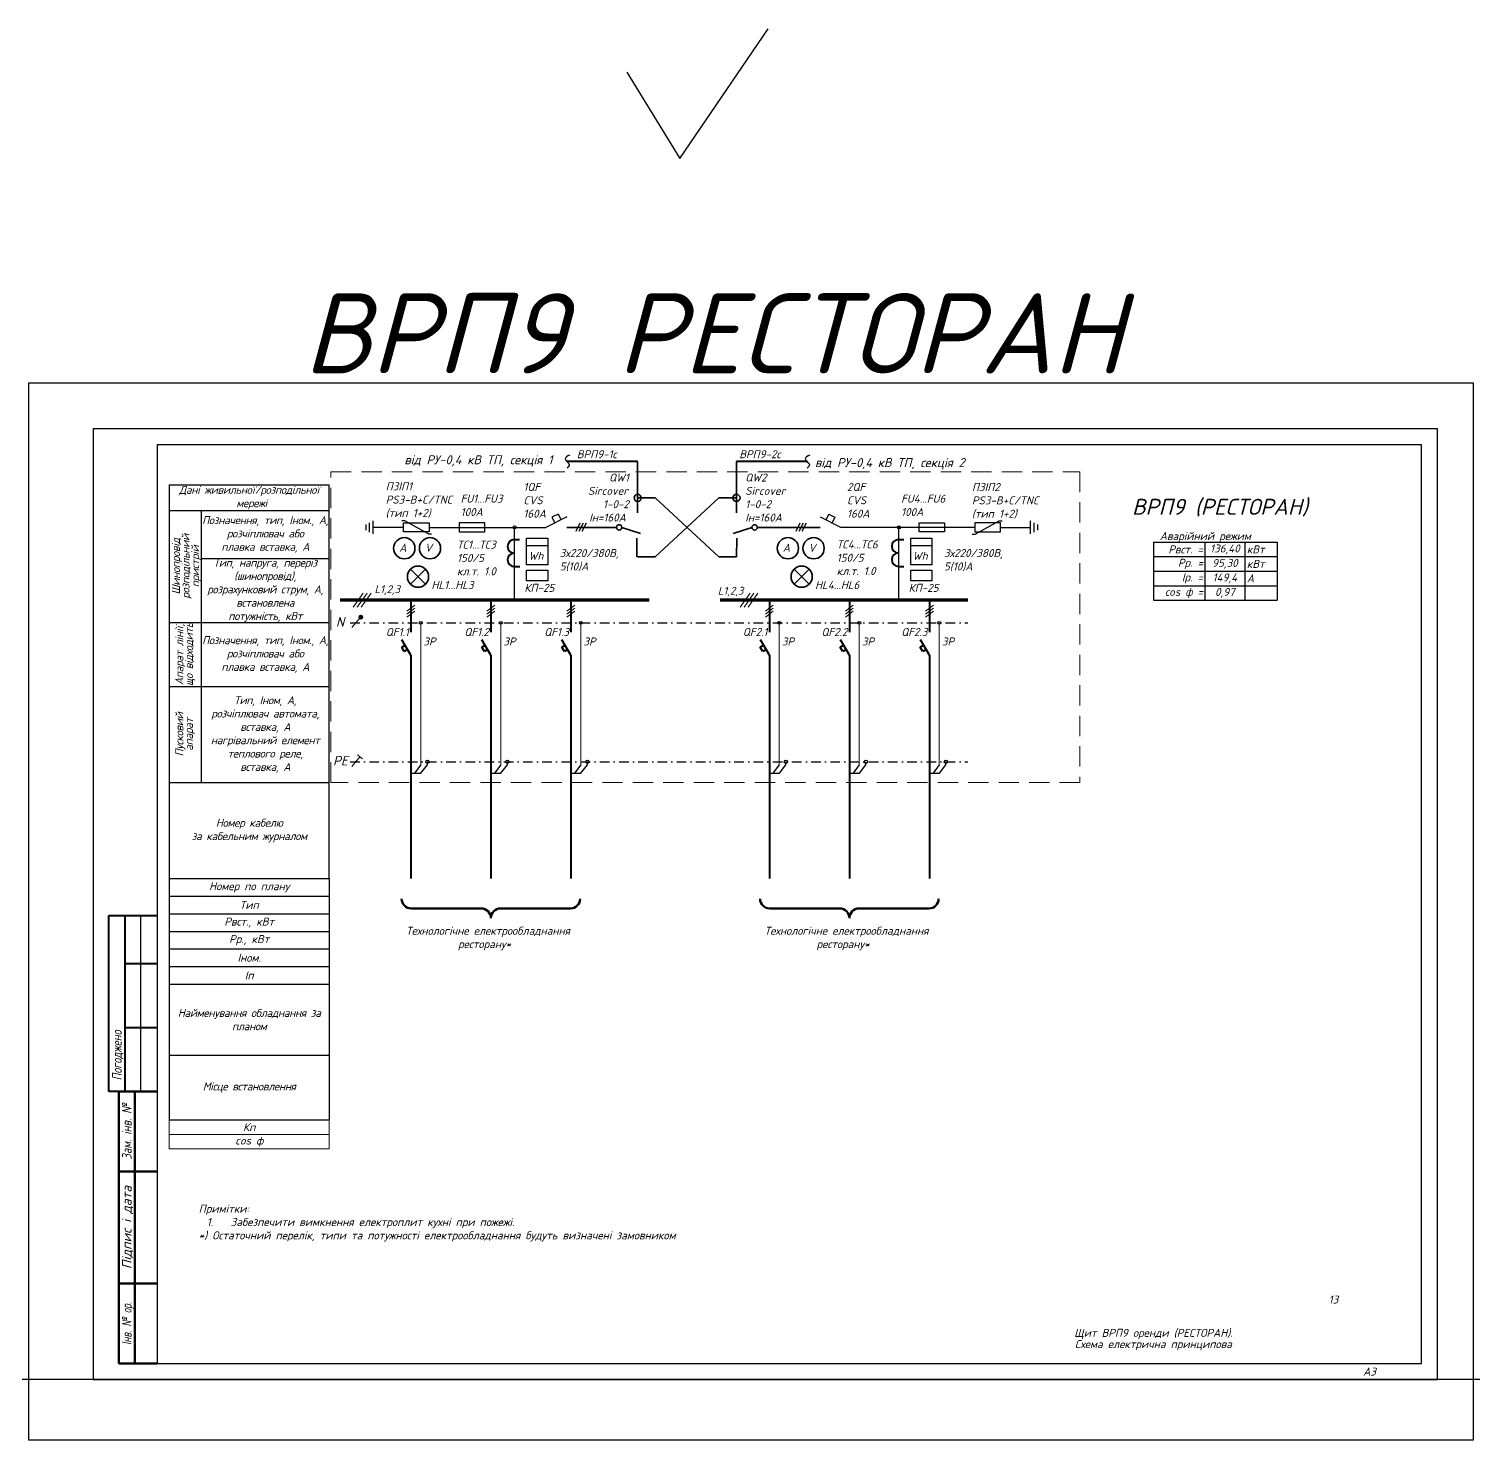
# Model space of a CAD drawing. Header units: millimetres. Extents: x -122434 to 1506205, y -201405 to 386015.
# Drawn here: x 1115008 to 1160130, y 152711 to 196798 of the extents above; entities that cross this region are included whole.
import ezdxf
from ezdxf.enums import TextEntityAlignment as Align

# ---------------------------------------------------------------- set-up
doc = ezdxf.new("R2010")
doc.units = ezdxf.units.MM
doc.linetypes.add('DASHDOTX2', pattern=[2, 1, -0.5, 0, -0.5])
doc.linetypes.add('DASHED', pattern=[9.525, 6.35, -3.175])
doc.layers.get('Defpoints').update_dxf_attribs({"color": 4})
doc.layers.add('Cхема', color=7, linetype='Continuous')
doc.layers.add('Схема', color=7, linetype='Continuous')
doc.layers.add('Рамка внешняя', color=4, linetype='Continuous', lineweight=30, plot=False)
doc.styles.add('GOST 2.304', font='isocpeui.ttf')
doc.styles.add('ICO', font='isocpeui.ttf')
doc.styles.add('ГОСТ 2.304', font='isocpeui.ttf')
doc.styles.add('СГЕНЕРИР_СТИЛЬ_7', font='isocpeui.ttf')

# ---------------------------------------------------------------- blocks, each defined once
blk = doc.blocks.new('*U160')
at = {"color": 0, "lineweight": 40}
for p, q in [((0, 0), (0, -1005)), ((0, -1720), (-280, -1240)), ((-284, -1468), (-180, -1408)), ((-204, -1607), (-284, -1468)), ((-100, -1547), (-204, -1607))]:
    blk.add_line(p, q, dxfattribs=at)
at = {"color": 0, "lineweight": 13}
for p, q in [((-124, -348), (124, -163)), ((-124, -441), (124, -256)), ((-124, -533), (124, -348))]:
    blk.add_line(p, q, dxfattribs=at)
at = {"color": 0, "lineweight": 9}
for p, q in [((311, -711), (311, -1240)), ((311, -1240), (311, -1720)), ((311, -2461), (311, -1720)), ((311, -2941), (311, -2461)), ((311, -5151), (311, -2941))]:
    blk.add_line(p, q, dxfattribs=at)
at = {"lineweight": 40}
for p, q in [((0, -1720), (0, -2226)), ((0, -2226), (0, -2941)), ((0, -2941), (0, -4529))]:
    blk.add_line(p, q, dxfattribs=at)
at = {"color": 0}
blk.add_circle((311, -711), 46.3, dxfattribs=at)
at = {"color": 0, "lineweight": 40}
blk.add_point((-37, -1659), dxfattribs=at)
at = {"style": 'ГОСТ 2.304'}
blk.add_attdef('QF', text='', height=250, dxfattribs=at).set_placement((-61, -997), align=Align.MIDDLE_RIGHT)
at = {"lineweight": 50, "style": 'ГОСТ 2.304'}
for tag, p in [('ТYPE', (369, -1046)), ('CURRENT', (391, -1419))]:
    blk.add_attdef(tag, p, '', height=250, dxfattribs=at)
blk = doc.blocks.new('*T80')
at = {"color": 0, "lineweight": -2, "transparency": 16777216}
for p, q in [((0, 0), (3860, 0)), ((0, 0), (0, -1813)), ((1600, 0), (1600, -1813)), ((2850, 0), (2850, -1813)), ((3860, 0), (3860, -1813)), ((0, -453), (3860, -453)), ((0, -907), (3860, -907)), ((0, -1360), (3860, -1360)), ((0, -1813), (3860, -1813))]:
    blk.add_line(p, q, dxfattribs=at)
at = {"color": 0, "lineweight": 20, "transparency": 16777216, "char_height": 250, "style": 'ГОСТ 2.304'}
for s, insert, width, attachment_point in [('Рвст. =', (1540, -227), 1480, 6), ('136,40', (2225, -227), 1130, 5), ('кВт', (2910, -227), 890, 4), ('Рр. =', (1540, -680), 1480, 6), ('95,30', (2225, -680), 1130, 5), ('кВт', (2910, -680), 890, 4), ('Ір. =', (1540, -1133), 1480, 6), ('149,4', (2225, -1133), 1130, 5), ('А', (2910, -1133), 890, 4), ('сos ф =', (1540, -1587), 1480, 6), ('0,97', (2225, -1587), 1130, 5)]:
    blk.add_mtext(s, dxfattribs=dict(at, insert=insert, width=width, attachment_point=attachment_point))
blk = doc.blocks.new('*U79')
at = {"lineweight": 40}
for p, q in [((4.94, 90), (4.94, 145)), ((4.94, 145), (19.94, 145)), ((9.94, 145), (9.94, 90)), ((9.94, 130), (19.94, 130)), ((9.94, 110), (19.94, 110)), ((19.94, 90), (4.94, 90))]:
    blk.add_line(p, q, dxfattribs=at)
at = {"lineweight": 25}
blk.add_line((14.94, 90), (14.94, 145), dxfattribs=at)
at = {"linetype": 'Continuous', "lineweight": 60}
for p, q in [((8, 5), (8, 90)), ((8, 90), (20, 90)), ((13, 5), (13, 90)), ((8, 65), (20, 65)), ((8, 30), (20, 30)), ((20, 5), (8, 5))]:
    blk.add_line(p, q, dxfattribs=at)
at = {"lineweight": 30, "ltscale": 100}
blk.add_lwpolyline([(20, 5), (415, 5), (415, 292), (20, 292)], close=True, dxfattribs=at)
at = {"layer": 'Рамка внешняя', "ltscale": 100}
blk.add_lwpolyline([(0, 0), (420, 0), (420, 297), (0, 297)], close=True, dxfattribs=at)
at = {"linetype": 'Continuous', "lineweight": 25, "style": 'СГЕНЕРИР_СТИЛЬ_7'}
for s, width, p in [('Погоджено', 0.8, (7.44, 101.27)), ('Зам. інв. №', 0.8, (10.5, 77.5)), ('Інв. № ор.', 0.7, (10.5, 17.5))]:
    blk.add_text(s, height=3, rotation=90, dxfattribs=dict(at, width=width)).set_placement(p, align=Align.MIDDLE_CENTER)
blk.add_text('Підпис і дата', height=3, rotation=90, dxfattribs=at).set_placement((10.5, 47.5), align=Align.MIDDLE_CENTER)
at = {"layer": 'Схема', "linetype": 'Continuous', "style": 'ГОСТ 2.304'}
blk.add_text('А3', height=2.5, dxfattribs=at).set_placement((396.77, 1.24))
blk = doc.blocks.new('*T81')
at = {"color": 0, "lineweight": -2, "transparency": 16777216}
for p, q in [((0, 0), (5000, 0)), ((0, 0), (0, -7540)), ((0, -550), (5000, -550)), ((5000, -550), (5000, -2200)), ((0, -1100), (5000, -1100)), ((0, -1650), (5000, -1650)), ((0, -2200), (5000, -2200)), ((0, -2750), (5000, -2750)), ((0, -3300), (5000, -3300)), ((5000, -3300), (5000, -7540)), ((0, -5515), (5000, -5515)), ((0, -7540), (5000, -7540))]:
    blk.add_line(p, q, dxfattribs=at)
at = {"color": 0, "linetype": 'ByBlock', "lineweight": -2, "transparency": 16777216}
for p, q in [((5000, 0), (5000, -550)), ((5000, -2200), (5000, -3300))]:
    blk.add_line(p, q, dxfattribs=at)
at = {"layer": 'Defpoints', "color": 8, "linetype": 'ByBlock', "lineweight": 0, "transparency": 16777216}
for p, q in [((0, -7540), (0, -8447)), ((5000, -7540), (5000, -8447)), ((0, -7994), (5000, -7994)), ((0, -8447), (5000, -8447))]:
    blk.add_line(p, q, dxfattribs=at)
at = {"color": 0, "transparency": 16777216, "char_height": 250, "width": 4880, "attachment_point": 5, "style": 'ГОСТ 2.304'}
for s, insert in [('Номер по плану', (2500, -275)), ('Тип', (2500, -825)), ('Рвст., кВт', (2500, -1375)), ('Рр., кВт', (2500, -1925)), ('Іном.', (2500, -2475)), ('Іп', (2500, -3025)), ('{\\T0.95;\\C7;Найменування обладнання за планом}', (2500, -4408)), ('{\\T0.95;\\C7;Місце встановлення}', (2500, -6528))]:
    blk.add_mtext(s, dxfattribs=dict(at, insert=insert))
at = {"color": 7, "true_color": 0xffffff, "transparency": 16777216, "char_height": 250, "width": 4880, "attachment_point": 5, "style": 'ГОСТ 2.304'}
for s, insert in [('Кп', (2500, -7767)), ('cos ф', (2500, -8220))]:
    blk.add_mtext(s, dxfattribs=dict(at, insert=insert))

msp = doc.modelspace()

# ---------------------------------------------------------------- linework, layer by layer
at = {"lineweight": 40, "ltscale": 300}
for p, q in [((1134019, 183286), (1131815, 183286)), ((1139318, 183286), (1137115, 183286)), ((1126942, 174424), (1126942, 170255)), ((1129442, 174424), (1129442, 170255)), ((1131942, 174424), (1131942, 170255)), ((1138142, 174424), (1138142, 170255)), ((1140642, 174424), (1140642, 170255)), ((1143142, 174424), (1143142, 170255))]:
    msp.add_line(p, q, dxfattribs=at)
at = {"ltscale": 300}
for p, q in [((1119392, 182555), (1124392, 182555)), ((1124392, 170255), (1124392, 182555)), ((1119392, 181755), (1124392, 181755))]:
    msp.add_line(p, q, dxfattribs=at)
at = {"color": 7, "ltscale": 300}
for p, q in [((1119392, 182555), (1119392, 170255)), ((1120392, 181755), (1120392, 178255)), ((1120392, 180255), (1124392, 180255)), ((1119392, 178255), (1124392, 178255)), ((1120392, 178255), (1120392, 176255)), ((1119392, 176255), (1124392, 176255)), ((1120392, 176255), (1120392, 173255)), ((1119392, 173255), (1124392, 173255)), ((1119392, 170255), (1124392, 170255))]:
    msp.add_line(p, q, dxfattribs=at)
at = {"color": 7, "lineweight": 30, "ltscale": 300}
for p, q in [((1126751, 181427), (1126662, 181427)), ((1127501, 181013), (1126751, 181427)), ((1144572, 181013), (1145321, 181427)), ((1145321, 181427), (1145411, 181427)), ((1126712, 181226), (1125768, 181226)), ((1127590, 181013), (1127501, 181013)), ((1127512, 181226), (1131161, 181226)), ((1144561, 181226), (1140387, 181226)), ((1144482, 181013), (1144572, 181013)), ((1145360, 181226), (1146304, 181226)), ((1130559, 180657), (1131218, 180657)), ((1142564, 180657), (1143223, 180657))]:
    msp.add_line(p, q, dxfattribs=at)
at = {"color": 0, "lineweight": 30, "ltscale": 300}
for p, q in [((1131816, 181553), (1131161, 181226)), ((1131546, 181641), (1131351, 181543)), ((1131351, 181543), (1131440, 181365)), ((1131546, 181641), (1131635, 181463)), ((1139728, 181553), (1140382, 181226)), ((1139998, 181641), (1139909, 181463)), ((1139998, 181641), (1140192, 181543)), ((1140192, 181543), (1140103, 181365)), ((1130184, 178954), (1130184, 181226)), ((1142189, 178954), (1142189, 181226))]:
    msp.add_line(p, q, dxfattribs=at)
at = {"color": 0, "ltscale": 300}
for p, q in [((1132224, 181357), (1132093, 181095)), ((1132322, 181357), (1132191, 181095)), ((1132420, 181357), (1132289, 181095)), ((1139096, 181357), (1138965, 181095)), ((1139194, 181357), (1139063, 181095)), ((1139292, 181357), (1139161, 181095)), ((1127253, 173802), (1127056, 173543)), ((1127257, 173543), (1127459, 173803)), ((1127459, 173803), (1127459, 173903)), ((1129753, 173802), (1129556, 173543)), ((1129757, 173543), (1129959, 173803)), ((1129959, 173803), (1129959, 173903)), ((1132253, 173802), (1132056, 173543)), ((1132257, 173543), (1132459, 173803)), ((1132459, 173803), (1132459, 173903)), ((1138453, 173802), (1138256, 173543)), ((1138457, 173543), (1138659, 173803)), ((1138659, 173803), (1138659, 173903)), ((1140953, 173802), (1140756, 173543)), ((1140957, 173543), (1141159, 173803)), ((1141159, 173803), (1141159, 173903)), ((1143453, 173802), (1143256, 173543)), ((1143457, 173543), (1143659, 173803)), ((1143659, 173803), (1143659, 173903)), ((1126933, 173543), (1127257, 173543)), ((1129433, 173543), (1129757, 173543)), ((1131933, 173543), (1132257, 173543)), ((1138133, 173543), (1138457, 173543)), ((1140633, 173543), (1140957, 173543)), ((1143133, 173543), (1143457, 173543))]:
    msp.add_line(p, q, dxfattribs=at)
at = {"color": 7, "lineweight": 40, "ltscale": 300}
for p, q in [((1130174, 180842), (1130338, 180842)), ((1142179, 180847), (1142343, 180847)), ((1130174, 180002), (1130344, 180002)), ((1142179, 180007), (1142349, 180007))]:
    msp.add_line(p, q, dxfattribs=at)
at = {"lineweight": 15, "ltscale": 300}
for p, q in [((1125450, 179172), (1125144, 178735)), ((1125574, 179172), (1125268, 178735)), ((1125698, 179172), (1125392, 178735)), ((1137538, 179172), (1137233, 178735)), ((1137662, 179172), (1137357, 178735)), ((1137786, 179172), (1137481, 178735))]:
    msp.add_line(p, q, dxfattribs=at)
at = {"color": 0, "linetype": 'DASHDOTX2', "ltscale": 300}
msp.add_line((1125046, 178242), (1144348, 178242), dxfattribs=at)
at = {"linetype": 'DASHDOTX2', "ltscale": 300}
msp.add_line((1125046, 173903), (1144348, 173903), dxfattribs=at)
msp.add_xline((1302, 154602), (-1, 0))
at = {"color": 3}
msp.add_lwpolyline([(1133687, 195448), (1135349, 192749), (1138101, 196798)], dxfattribs=at)
msp.add_lwpolyline([(1115008, 185736), (1160130, 185736), (1160130, 152711), (1115008, 152711)], close=True, dxfattribs=at)
at = {"linetype": 'DASHED', "lineweight": 18, "ltscale": 100}
msp.add_lwpolyline([(1124447, 182962), (1147847, 182962), (1147847, 173255), (1124447, 173255)], close=True, dxfattribs=at)
at = {"color": 7, "lineweight": 30, "ltscale": 100}
for points in [[(1125768, 181023), (1125768, 181429)], [(1146304, 181023), (1146304, 181429)], [(1125542, 181137), (1125542, 181315)], [(1125655, 181080), (1125655, 181372)], [(1146417, 181080), (1146417, 181372)], [(1146531, 181137), (1146531, 181315)]]:
    msp.add_lwpolyline(points, dxfattribs=at)
for points in [[(1126712, 181089), (1126712, 181363), (1127512, 181363), (1127512, 181089)], [(1129255, 181089), (1129255, 181363), (1128455, 181363), (1128455, 181089)], [(1142818, 181089), (1142818, 181363), (1143617, 181363), (1143617, 181089)], [(1145360, 181089), (1145360, 181363), (1144561, 181363), (1144561, 181089)], [(1130559, 180886), (1131218, 180886), (1131218, 180052), (1130559, 180052)], [(1142564, 180886), (1143223, 180886), (1143223, 180052), (1142564, 180052)], [(1130559, 179886), (1131218, 179886), (1131218, 179559), (1130559, 179559)], [(1142564, 179886), (1143223, 179886), (1143223, 179559), (1142564, 179559)]]:
    msp.add_lwpolyline(points, close=True, dxfattribs=at)
at = {"color": 0, "lineweight": 40, "ltscale": 100, "const_width": 100}
for points in [[(1124725, 178954), (1134392, 178954)], [(1136598, 178954), (1144348, 178954)]]:
    msp.add_lwpolyline(points, dxfattribs=at)
at = {"lineweight": 20, "ltscale": 100}
for points in [[(1125352, 178392), (1125096, 178092)], [(1125352, 174054), (1125096, 173754)], [(1125349, 174057), (1125430, 173994), (1125275, 174115)]]:
    msp.add_lwpolyline(points, dxfattribs=at)
at = {"lineweight": 9, "ltscale": 100, "const_width": 75}
msp.add_lwpolyline([(1125341, 178420, 1), (1125416, 178420, 1)], format="xyb", close=True, dxfattribs=at)
at = {"lineweight": 50, "ltscale": 100}
for points in [[(1126954, 169320), (1129141, 169320)], [(1129743, 169320), (1131930, 169320)], [(1138154, 169320), (1140341, 169320)], [(1140943, 169320), (1143130, 169320)]]:
    msp.add_lwpolyline(points, dxfattribs=at)
at = {"color": 0, "lineweight": 30}
for centre in [(1130184, 181226), (1142189, 181226)]:
    msp.add_circle(centre, 46.3, dxfattribs=at)
at = {"color": 0}
for centre in [(1127459, 173903), (1129959, 173903), (1132459, 173903), (1138659, 173903), (1141159, 173903), (1143659, 173903)]:
    msp.add_circle(centre, 51.8, dxfattribs=at)
at = {"color": 7, "lineweight": 40}
for centre in [(1130174, 180631), (1142179, 180636), (1130174, 180212), (1142179, 180217)]:
    msp.add_arc(centre, 211, 90, 270, dxfattribs=at)
at = {"lineweight": 50}
for centre, start, end in [((1126954, 169621), 180, 270), ((1129141, 169019), 0, 90), ((1129743, 169019), 90, 180), ((1131930, 169621), 270, 0), ((1138154, 169621), 180, 270), ((1140341, 169019), 0, 90), ((1140943, 169019), 90, 180), ((1143130, 169621), 270, 0)]:
    msp.add_arc(centre, 301, start, end, dxfattribs=at)
at = {"color": 7}
for points in [[(1131905, 183484), (1131761, 183362), (1131889, 183181), (1131825, 183075)], [(1139408, 183484), (1139264, 183362), (1139392, 183181), (1139328, 183075)]]:
    msp.add_spline(points, degree=3, dxfattribs=at)
at = {"layer": 'Cхема', "lineweight": 35}
for p, q in [((1134019, 183286), (1134019, 181678)), ((1137115, 183286), (1137115, 181678)), ((1134015, 182145), (1134571, 182145)), ((1134571, 182145), (1136563, 180307)), ((1136563, 182145), (1134571, 180307)), ((1137115, 182145), (1136563, 182145)), ((1133367, 181226), (1131816, 181226)), ((1134117, 181034), (1133534, 181226)), ((1137016, 181034), (1137600, 181226)), ((1137766, 181226), (1139728, 181226)), ((1134006, 180893), (1134006, 180307)), ((1137128, 180893), (1137118, 180307)), ((1134019, 180307), (1134571, 180307)), ((1137118, 180307), (1136563, 180307)), ((1127401, 179450), (1126932, 179919)), ((1126932, 179450), (1127401, 179919)), ((1139386, 179450), (1138917, 179919)), ((1138917, 179450), (1139386, 179919))]:
    msp.add_line(p, q, dxfattribs=at)
for centre, radius in [((1134028, 182145), 111), ((1134028, 182145), 111), ((1137115, 182145), 111), ((1137115, 182145), 111), ((1133450, 181226), 83.3), ((1137683, 181226), 83.3), ((1126737, 180574, 0), 332), ((1127539, 180574, 0), 332), ((1138722, 180574, 0), 332), ((1139524, 180574, 0), 332), ((1127166, 179684, 0), 332), ((1139151, 179684, 0), 332)]:
    msp.add_circle(centre, radius, dxfattribs=at)

# ---------------------------------------------------------------- block references
at = {"xscale": 100, "yscale": 100, "zscale": 100}
msp.add_blockref('*U79', (1117016, 154602), dxfattribs=at)
for name, p in [('*T80', (1150149, 180764)), ('*T81', (1119392, 170255))]:
    msp.add_blockref(name, p)
at = {"lineweight": 50}
for p, values in [((1126942, 178954), {'QF': 'QF1.1', 'CURRENT': '3P'}), ((1129442, 178954), {'QF': 'QF1.2', 'CURRENT': '3P'}), ((1131942, 178954), {'QF': 'QF1.3', 'CURRENT': '3P'}), ((1138142, 178954), {'QF': 'QF2.1', 'CURRENT': '3P'}), ((1140642, 178954), {'QF': 'QF2.2', 'CURRENT': '3P'}), ((1143142, 178954), {'QF': 'QF2.3', 'CURRENT': '3P'})]:
    msp.add_blockref('*U160', p, dxfattribs=at).add_auto_attribs(values)

# ---------------------------------------------------------------- texts
at = {"color": 3, "lineweight": 40, "style": 'GOST 2.304'}
msp.add_text('ВРП9 РЕСТОРАН', height=2500, dxfattribs=at).set_placement((1123583, 186037, 0))
at = {"color": 0, "lineweight": 40}
for s, height, style, p in [('від РУ-0,4 кВ ТП, секція 1', 281.25, 'ГОСТ 2.304', (1126741, 183196)), ('ВРП9-1с', 250, 'GOST 2.304', (1132128, 183385)), ('ВРП9-2с', 250, 'GOST 2.304', (1137202, 183385)), ('від РУ-0,4 кВ ТП, секція 2', 281.25, 'ГОСТ 2.304', (1139567, 183109)), ('ВРП9 (РЕСТОРАН)', 500, 'GOST 2.304', (1149473, 181617))]:
    msp.add_text(s, height=height, dxfattribs=dict(at, style=style)).set_placement(p)
at = {"color": 7, "lineweight": 40, "style": 'ГОСТ 2.304'}
for s, p in [('А', (1126578, 180464, 0)), ('V', (1127380, 180464, 0)), ('А', (1138563, 180464, 0)), ('V', (1139365, 180464, 0)), ('Wh', (1130617, 180210)), ('Wh', (1142622, 180210)), ('HL1...HL3', (1127586, 179299, 0)), ('HL4...HL6', (1139571, 179299, 0))]:
    msp.add_text(s, height=250, dxfattribs=at).set_placement(p)
at = {"color": 0, "lineweight": 9, "style": 'ICO'}
for s, height, p in [('L1,2,3', 243.1, (1125807, 179172)), ('L1,2,3', 243.1, (1136533, 179124)), ('N', 300, (1124602, 178124)), ('PE', 300, (1124510, 173786))]:
    msp.add_text(s, height=height, dxfattribs=at).set_placement(p)
at = {"color": 7, "linetype": 'Continuous', "char_height": 250, "style": 'ГОСТ 2.304'}
for s, insert, width, attachment_point in [('\\pi1820.9;{\\C256;QW1\\P\\pi1159.8;Sircover\\P\\pi1630.4;1-0-2\\P\\pi1199.2;Iн=160А}', (1131314, 182157, 0), 2434.76, 4), ('{\\C256;QW2\\PSircover\\P1-0-2\\PIн=160А}', (1137389, 182157, 0), 1827.7, 4), ('{\\C256;ПЗІП1\\PPS3-B+C/TNC\\P(тип 1+2)}', (1126156, 182079, 0), 4000, 4), ('{\\C256;1QF\\PCVS\\P160А}', (1130457, 182071, 0), 4000, 4), ('{\\C256;2QF\\PCVS\\P160А}', (1140568, 182071, 0), 4000, 4), ('{\\C256;ПЗІП2\\PPS3-B+C/TNC\\P(тип 1+2)}', (1144471, 182056, 0), 4000, 4), ('{\\C256;FU1...FU3\\P100А }', (1128496, 181914), 1387.26, 4), ('{\\C256;FU4...FU6\\P100А }', (1142258, 181914), 1387.26, 4), ('{\\T0.95;Тип, напруга, переріз (шинопровід), розрахунковий струм, А, встановлена \\Pпотужність, кВт}', (1122392, 179255), 4000, 5), ('{\\T0.95;Позначення, тип, Iном., А, розчіплювач або \\Pплавка вставка, А}', (1122392, 177255), 4000, 5), ('{\\T0.95;Тип, Iном, А,\\Pрозчіплювач автомата,\\Pвставка, А\\Pнагрівальний елемент теплового реле,\\Pвставка, А}', (1122392, 174755), 4000, 5), ('{\\T0.95;Номер кабелю \\Pза кабельним журналом}', (1121892, 171755), 5000, 5)]:
    msp.add_mtext(s, dxfattribs=dict(at, insert=insert, width=width, attachment_point=attachment_point))
at = {"linetype": 'Continuous', "char_height": 250, "attachment_point": 5, "style": 'ГОСТ 2.304'}
for s, insert, width in [('{\\T0.95;Дані живильної/розподільної\\P мережі}', (1121892, 182155), 5000), ('{\\T0.95;Позначення, тип, Iном., А, розчіплювач або \\Pплавка вставка, А}', (1122392, 181005), 4000)]:
    msp.add_mtext(s, dxfattribs=dict(at, insert=insert, width=width))
at = {"color": 7, "linetype": 'Continuous', "char_height": 250, "attachment_point": 5, "rotation": 90, "line_spacing_factor": 0.72, "style": 'ГОСТ 2.304'}
for s, insert, width in [('{\\T0.95;Шинопровід\\Pрозподільний \\Pпристрій}', (1119937, 180005), 3500), ('{\\T0.95;Апарат лінії, що відходить}', (1119892, 177255), 2000), ('{\\T0.95;Пусковий \\Pапарат}', (1119892, 174755), 3000)]:
    msp.add_mtext(s, dxfattribs=dict(at, insert=insert, width=width))
at = {"ltscale": 100, "char_height": 250, "attachment_point": 1}
for s, width, insert, style in [('Аварійний режим', 4941.25, (1150339, 181080), 'ГОСТ 2.304'), ('ТС1...ТС3\\P150/5 \\Pкл.т. 1.0', 1652.14, (1128384, 180811), 'ГОСТ 2.304'), ('\\P3х220/380В, 5(10)А', 1842.83, (1131594, 180964, 0), 'GOST 2.304'), ('ТС4...ТС6\\P150/5 \\Pкл.т. 1.0', 1652.14, (1140246, 180818), 'ГОСТ 2.304'), ('\\P3х220/380В, 5(10)А', 1842.83, (1143599, 180964, 0), 'GOST 2.304'), ('КП-25', 1652.14, (1130487, 179460), 'ГОСТ 2.304'), ('КП-25', 1652.14, (1142492, 179460), 'ГОСТ 2.304'), ('\\pi1074.7;Технологічне електрообладнання \\P\\pi2700.1;ресторану*', 7513.78, (1125717, 168748, 0), 'GOST 2.304'), ('\\pi1074.7;Технологічне електрообладнання \\P\\pi2700.1;ресторану*', 7513.78, (1136917, 168748, 0), 'GOST 2.304')]:
    msp.add_mtext_dynamic_manual_height_columns(s, width=width, gutter_width=1250, heights=[0], dxfattribs=dict(at, insert=insert, style=style))
at = {"lineweight": 15, "insert": (1120314, 160066), "char_height": 250, "width": 16004.95, "attachment_point": 1, "style": 'ГОСТ 2.304'}
msp.add_mtext('Примітки:\\P\\pi-750,l1000,t1000;1.^IЗабезпечити вимкнення електроплит кухні при пожежі.\\P\\pi0,l0,tz;*) Остаточний перелік, типи та потужності електрообладнання будуть визначені замовником', dxfattribs=at)
at = {"linetype": 'Continuous', "lineweight": 25, "char_height": 250, "attachment_point": 5, "line_spacing_factor": 0.84, "style": 'GOST 2.304'}
for s, insert, width in [('{\\C7;13}', (1155766, 157102), 1500), ('\\pi250;Щит ВРП9 оренди (РЕСТОРАН). \\PСхема електрична принципова', (1150016, 155852), 7000)]:
    msp.add_mtext(s, dxfattribs=dict(at, insert=insert, width=width))

doc.saveas('drawing.dxf')
